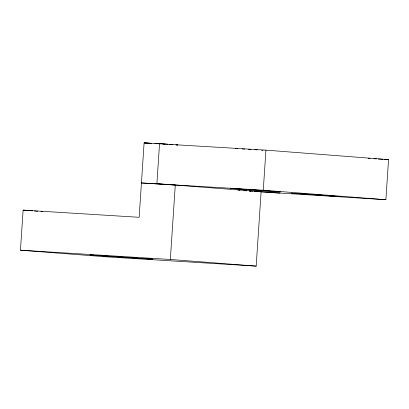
<?xml version="1.0" encoding="UTF-8"?>
<svg xmlns="http://www.w3.org/2000/svg" width="409" height="409" viewBox="0 0 409 409"><rect width="100%" height="100%" fill="white"/><g stroke="black" fill="none" stroke-linecap="round" stroke-linejoin="round"><path stroke-width="0.61" d="M254.853 191.31L261.121 191.698L256.177 266.121L106.284 256.837L20.45 250.185L23.114 210.108L139.157 217.302L144.101 142.879L265.932 150.139L388.55 159.643L385.886 199.715L259.761 191.79M256.177 266.121L170.343 259.475L175.287 185.047L141.442 182.951L263.273 190.216L385.886 199.715M263.273 190.216L265.932 150.139M151.621 143.344L144.101 142.879L150.461 143.37M154.755 143.539L158.518 143.769M162.905 144.04L164.786 144.157M169.801 144.469L171.683 144.587M176.069 144.858L177.951 144.975L176.049 144.827M237.828 148.666L235.323 148.513L237.205 148.697M242.22 148.937L244.73 149.096M248.493 149.326L251.003 149.484M254.766 149.714L257.276 149.888M368.166 158.38L370.079 158.498M373.898 158.733L376.449 158.891M378.361 159.009L382.819 159.285M384.092 159.367L388.55 159.643M238.554 190.303L239.807 190.379M244.193 190.65L246.704 190.804M249.209 190.962L252.972 191.192M20.45 250.185L170.343 259.475M243.836 190.717L245.109 190.804M249.572 191.105L250.845 191.192M254.664 191.448L257.215 191.622M261.668 150.231L262.921 150.328M167.802 144.188L159.556 143.549L156.892 183.626L279.511 193.125M169.704 144.336L172.874 144.582M23.114 210.108L32.648 210.85M34.555 210.998L37.735 211.243M40.915 211.489L42.822 211.637M90.665 255.017L89.929 255.027L152.848 259.183L90.665 255.017M253.36 189.868L230.149 188.431L280.334 191.959L253.36 189.868M314.669 194.618L291.459 193.181L341.643 196.709L314.669 194.618"/></g></svg>
